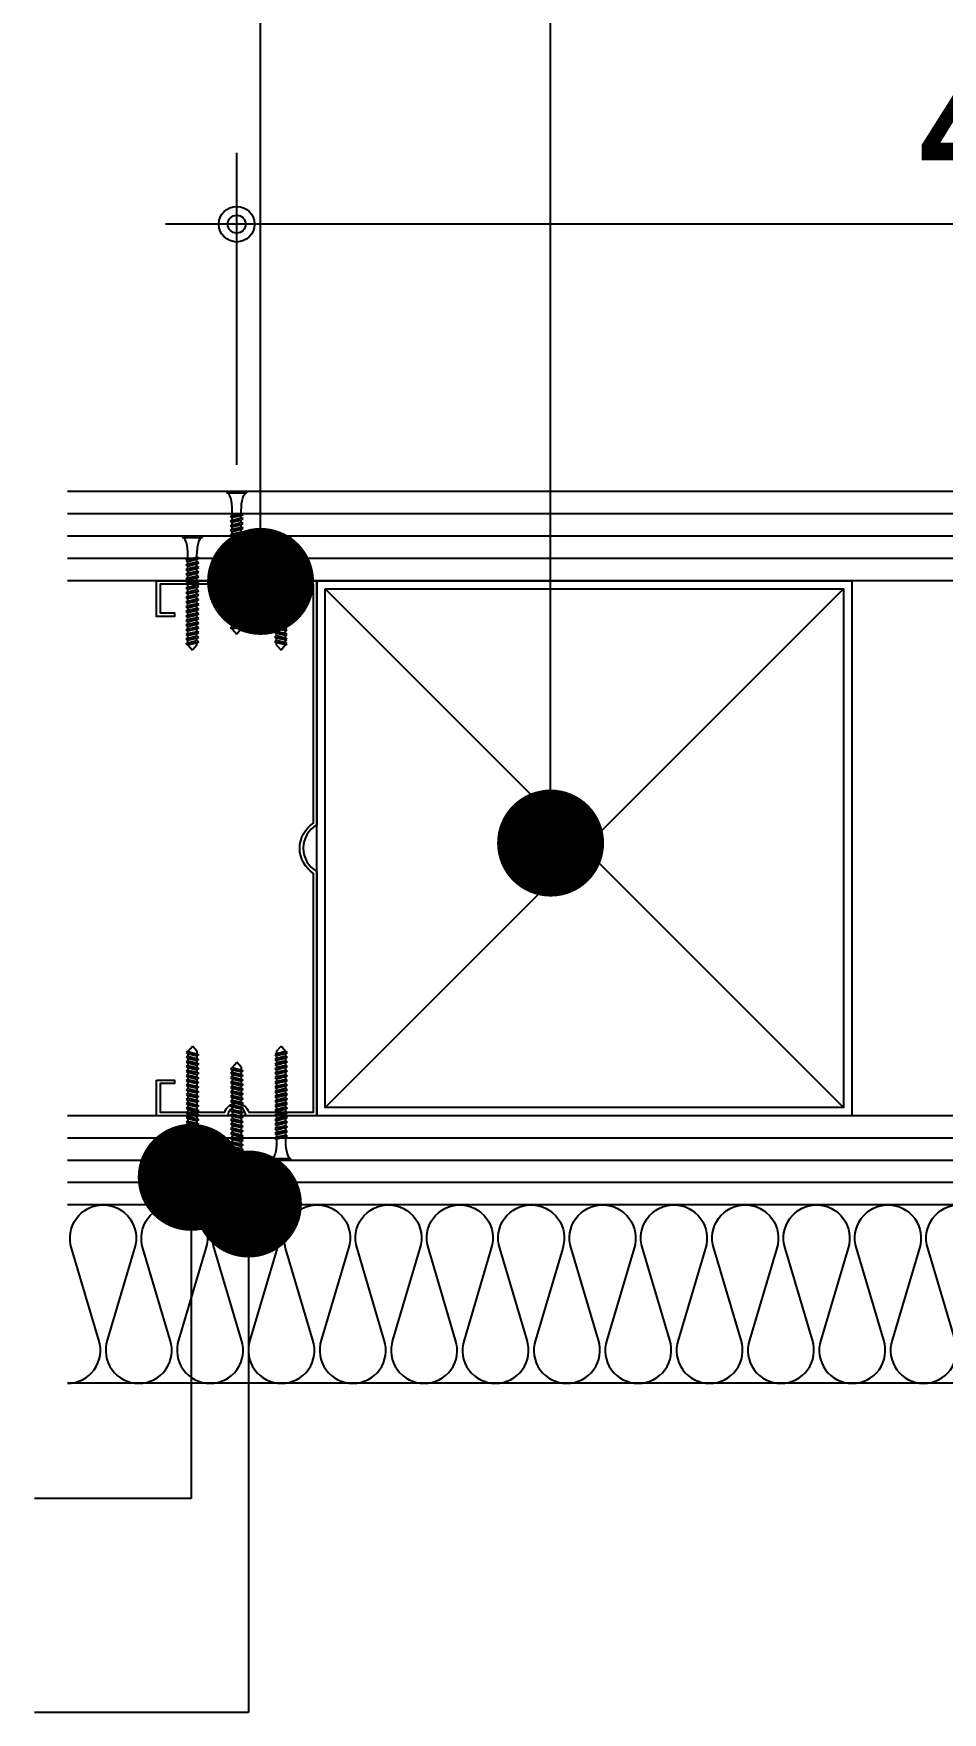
# Model space of a CAD drawing. Extents: x 200 to 24872, y 200 to 5740.
# Drawn here: x 19440.5 to 19695.4, y 1736.4 to 2207 of the extents above; entities that cross this region are included whole.
import ezdxf

# ---------------------------------------------------------------- set-up
doc = ezdxf.new("R2010")
doc.units = 0
doc.header["$LTSCALE"] = 10
doc.header["$MEASUREMENT"] = 0
doc.header["$PDSIZE"] = -2
doc.layers.get('0').update_dxf_attribs({"linetype": 'CONTINUOUS'})
doc.layers.get('Defpoints').update_dxf_attribs({"color": 143, "linetype": 'CONTINUOUS'})
for name, color, linetype in [('A-ANNO-LEAD', 4, 'CONTINUOUS'), ('A-DIM', 7, 'CONTINUOUS'), ('A-ELE9', 9, 'CONTINUOUS'), ('A-insul', 251, 'CONTINUOUS'), ('A-ST-AXIS-DIM', 7, 'CONTINUOUS'), ('A-STEEL', 7, 'CONTINUOUS'), ('A-STUD', 3, 'CONTINUOUS'), ('A-WALL-DRY', 7, 'CONTINUOUS'), ('나사못32', 8, 'CONTINUOUS'), ('나사못40', 8, 'CONTINUOUS')]:
    doc.layers.add(name, color=color, linetype=linetype)
doc.styles.add('2020음성 1차', font='NanumGothicBold.ttf')
doc.dimstyles.new('DLEADER', dxfattribs={"dimscale": 50, "dimtxt": 3, "dimasz": 3, "dimexe": 1, "dimexo": 8, "dimgap": 1, "dimtad": 1, "dimdec": 0, "dimrnd": 0.25, "dimdsep": 32, "dimtxsty": '2020음성 1차', "dimblk": 'DOT', "dimcen": 5, "dimclrd": 4, "dimclre": 4, "dimclrt": 3, "dimadec": 0, "dimazin": 0, "dimtfac": 1, "dimtdec": 0, "dimtix": 1, "dimtmove": 2, "dimatfit": 1, "dimldrblk": 'DOT', "dimfxl": 1, "dimarcsym": 0})
doc.dimstyles.new('RI-DOT-150', dxfattribs={"dimscale": 150, "dimtxt": 3, "dimasz": 1, "dimexe": 2, "dimexo": 2, "dimgap": 1, "dimtad": 1, "dimdec": 0, "dimzin": 9, "dimdsep": 46, "dimtxsty": '2020음성 1차', "dimcen": 0, "dimclrd": 256, "dimclre": 256, "dimclrt": 3, "dimadec": 0, "dimazin": 0, "dimtm": 1e-09, "dimtfac": 1, "dimtdec": 0, "dimtix": 1, "dimtmove": 2, "dimatfit": 3, "dimfxl": 1.25, "dimtolj": 1, "dimtzin": 0, "dimlwd": -1, "dimlwe": -1, "dimarcsym": 0})

# ---------------------------------------------------------------- blocks, each defined once
blk = doc.blocks.new('DIMDOT')
at = {"layer": 'A-DIM', "color": 7, "linetype": 'Continuous'}
blk.add_line((-2, 0), (2, 0), dxfattribs=at)
for radius in [0.5, 0.25]:
    blk.add_circle((0, 0), radius, dxfattribs=at)
blk = doc.blocks.new('*D149')
at = {"layer": 'A-ST-AXIS-DIM'}
for p, q in [((19435.00000028306, 2078.672318675352), (19215.00000029156, 2078.672318675352)), ((19235.00000029156, 2068.672318675352), (19235.00000029156, 1838.6723189427)), ((19435.00000028466, 1828.6723189427), (19215.00000029156, 1828.6723189427))]:
    blk.add_line(p, q, dxfattribs=at)
at = {"layer": 'Defpoints', "color": 0}
for p in [(19450.00000028306, 2078.672318675352), (19235.00000029156, 1828.6723189427), (19450.00000028466, 1828.6723189427)]:
    blk.add_point(p, dxfattribs=at)
at = {"layer": 'A-ST-AXIS-DIM', "linetype": 'ByBlock', "xscale": 10, "yscale": 10, "zscale": 10}
for p, rotation in [((19235.00000029156, 2078.672318675352), 90), ((19235.00000029156, 1828.6723189427), 270)]:
    blk.add_blockref('DIMDOT', p, dxfattribs=dict(at, rotation=rotation))
at = {"layer": 'A-ST-AXIS-DIM', "color": 3, "ltscale": 10, "insert": (19208.46590938247, 1953.672318809025), "char_height": 30, "attachment_point": 5, "rotation": 90, "style": '2020음성 1차'}
blk.add_mtext('\\A1;250', dxfattribs=at)
blk = doc.blocks.new('*D150')
at = {"layer": 'A-ST-AXIS-DIM'}
for p, q in [((19435.00000028693, 2053.672318675366), (19295.00000029156, 2053.672318675366)), ((19315.00000029156, 1913.672318942699), (19315.00000029156, 2043.672318675366)), ((19435.00000028621, 1903.672318942699), (19295.00000029156, 1903.672318942699))]:
    blk.add_line(p, q, dxfattribs=at)
at = {"layer": 'Defpoints', "color": 0}
for p in [(19315.00000029156, 2053.672318675366), (19450.00000028693, 2053.672318675366), (19450.00000028621, 1903.672318942699)]:
    blk.add_point(p, dxfattribs=at)
at = {"layer": 'A-ST-AXIS-DIM', "linetype": 'ByBlock', "xscale": 10, "yscale": 10, "zscale": 10}
for p, rotation in [((19315.00000029156, 2053.672318675366), 90), ((19315.00000029156, 1903.672318942699), 270)]:
    blk.add_blockref('DIMDOT', p, dxfattribs=dict(at, rotation=rotation))
at = {"layer": 'A-ST-AXIS-DIM', "color": 3, "ltscale": 10, "insert": (19288.50852301883, 1978.672318809033), "char_height": 30, "attachment_point": 5, "rotation": 90, "style": '2020음성 1차'}
blk.add_mtext('\\A1;150', dxfattribs=at)
blk = doc.blocks.new('*D151')
at = {"layer": 'A-ST-AXIS-DIM'}
for p, q in [((19315.00000029156, 1913.672318942685), (19315.00000029156, 1923.672318942685)), ((19435.00000028702, 1903.672318942685), (19295.00000029156, 1903.672318942685)), ((19315.00000029156, 1878.672318942699), (19315.00000029156, 1903.672318942685)), ((19435.00000028685, 1878.672318942699), (19295.00000029156, 1878.672318942699)), ((19315.00000029156, 1868.672318942699), (19315.00000029156, 1858.672318942699))]:
    blk.add_line(p, q, dxfattribs=at)
at = {"layer": 'Defpoints', "color": 0}
for p in [(19315.00000029156, 1903.672318942685), (19450.00000028702, 1903.672318942685), (19450.00000028685, 1878.672318942699)]:
    blk.add_point(p, dxfattribs=at)
at = {"layer": 'A-ST-AXIS-DIM', "linetype": 'ByBlock', "xscale": 10, "yscale": 10, "zscale": 10}
for p, rotation in [((19315.00000029156, 1903.672318942685), 270), ((19315.00000029156, 1878.672318942699), 90)]:
    blk.add_blockref('DIMDOT', p, dxfattribs=dict(at, rotation=rotation))
at = {"layer": 'A-ST-AXIS-DIM', "color": 3, "ltscale": 10, "insert": (19348, 1891.172318942695), "char_height": 30, "attachment_point": 5, "rotation": 90, "style": '2020음성 1차'}
blk.add_mtext('\\A1;25', dxfattribs=at)
blk = doc.blocks.new('*D152')
at = {"layer": 'A-ST-AXIS-DIM'}
for p, q in [((19315.00000029156, 2088.672318675352), (19315.00000029156, 2098.672318675352)), ((19435.00000028702, 2078.672318675352), (19295.00000029156, 2078.672318675352)), ((19315.00000029156, 2053.672318675366), (19315.00000029156, 2078.672318675352)), ((19435.00000028685, 2053.672318675366), (19295.00000029156, 2053.672318675366)), ((19315.00000029156, 2043.672318675366), (19315.00000029156, 2033.672318675366))]:
    blk.add_line(p, q, dxfattribs=at)
at = {"layer": 'Defpoints', "color": 0}
for p in [(19315.00000029156, 2078.672318675352), (19450.00000028702, 2078.672318675352), (19450.00000028685, 2053.672318675366)]:
    blk.add_point(p, dxfattribs=at)
at = {"layer": 'A-ST-AXIS-DIM', "linetype": 'ByBlock', "xscale": 10, "yscale": 10, "zscale": 10}
for p, rotation in [((19315.00000029156, 2078.672318675352), 270), ((19315.00000029156, 2053.672318675366), 90)]:
    blk.add_blockref('DIMDOT', p, dxfattribs=dict(at, rotation=rotation))
at = {"layer": 'A-ST-AXIS-DIM', "color": 3, "ltscale": 10, "insert": (19288.46590938247, 2066.172318675359), "char_height": 30, "attachment_point": 5, "rotation": 90, "style": '2020음성 1차'}
blk.add_mtext('\\A1;25', dxfattribs=at)
blk = doc.blocks.new('*D154')
at = {"layer": 'A-ST-AXIS-DIM'}
for p, q in [((19497.48585798964, 2086.111153100814), (19497.48585798964, 2173.61115309353)), ((19947.48585798964, 2086.111153102946), (19947.48585798964, 2173.61115309353)), ((19937.48585798964, 2153.61115309353), (19507.48585798964, 2153.61115309353))]:
    blk.add_line(p, q, dxfattribs=at)
at = {"layer": 'Defpoints', "color": 0}
for p in [(19497.48585798964, 2153.61115309353), (19497.48585798964, 2071.111153100814), (19947.48585798964, 2071.111153102946)]:
    blk.add_point(p, dxfattribs=at)
at = {"layer": 'A-ST-AXIS-DIM', "linetype": 'ByBlock', "xscale": 10, "yscale": 10, "zscale": 10, "rotation": 180}
blk.add_blockref('DIMDOT', (19497.48585798964, 2153.61115309353), dxfattribs=at)
at = {"layer": 'A-ST-AXIS-DIM', "linetype": 'ByBlock', "xscale": 10, "yscale": 10, "zscale": 10}
blk.add_blockref('DIMDOT', (19947.48585798964, 2153.61115309353), dxfattribs=at)
at = {"layer": 'A-ST-AXIS-DIM', "color": 3, "ltscale": 10, "insert": (19722.48585798964, 2180.102630366258), "char_height": 30, "attachment_point": 5, "style": '2020음성 1차'}
blk.add_mtext('\\A1;450', dxfattribs=at)
blk = doc.blocks.new('_Dot')
at = {"color": 0, "lineweight": -2}
blk.add_line((-0.5, 0), (-1, 0), dxfattribs=at)
at = {"color": 0, "const_width": 0.5}
blk.add_lwpolyline([(-0.25, 0, 1), (0.25, 0, 1)], format="xyb", close=True, dxfattribs=at)
blk = doc.blocks.new('kcc나사못40')
at = {"layer": '나사못40'}
for p, q in [((1.500000002384354, 38.49999986732496), (1.000000002384354, 38.19999986732496)), ((1.000000002384354, 38.19999986732496), (1.500000002384354, 37.89999986732496)), ((1.500000002384354, 38.49999986732496), (2.750000002384354, 39.99999986732496)), ((1.500000002384354, 38.49999986732496), (4.000000002384353, 37.89999986732496)), ((1.500000002384354, 37.89999986732496), (4.000000002384353, 37.29999986732497)), ((1.500000002384354, 37.89999986732495), (1.500000002384354, 37.19999986732496)), ((1.500000002384354, 37.89999986732495), (4.000000002384353, 37.89999986732496)), ((4.000000002384353, 38.59999986732497), (2.750000002384354, 39.99999986732496)), ((4.000000002384339, 38.59999986732497), (4.000000002384326, 37.89999986732496)), ((4.000000002384353, 37.89999986732496), (4.500000002384353, 37.59999986732497)), ((1.500000002384354, 37.19999986732496), (1.000000002384354, 36.89999986732496)), ((1.000000002384354, 36.89999986732496), (1.500000002384354, 36.59999986732497)), ((1.500000002384382, 35.89999986732498), (1.000000002384382, 35.59999986732497)), ((1.000000002384382, 35.59999986732497), (1.500000002384382, 35.29999986732498)), ((1.50000000238441, 34.599999867325), (1.00000000238441, 34.299999867325)), ((1.00000000238441, 34.299999867325), (1.50000000238441, 33.999999867325)), ((1.500000002384439, 33.29999986732501), (1.000000002384439, 32.99999986732502)), ((1.000000002384439, 32.99999986732502), (1.500000002384439, 32.69999986732502)), ((1.500000002384354, 37.19999986732496), (4.000000002384353, 36.59999986732497)), ((1.500000002384354, 36.59999986732497), (4.000000002384353, 35.99999986732497)), ((1.500000002384382, 36.59999986732497), (1.500000002384382, 35.89999986732496)), ((1.500000002384382, 36.59999986732497), (4.000000002384311, 36.59999986732497)), ((1.500000002384382, 35.89999986732498), (4.000000002384382, 35.29999986732498)), ((1.500000002384382, 35.29999986732498), (4.000000002384382, 34.69999986732498)), ((1.50000000238441, 35.29999986732498), (1.50000000238441, 34.59999986732498)), ((1.500000002384382, 35.29999986732498), (4.000000002384382, 35.29999986732498)), ((1.50000000238441, 34.599999867325), (4.00000000238441, 33.999999867325)), ((1.500000002384439, 33.999999867325), (1.500000002384439, 33.299999867325)), ((1.50000000238441, 33.999999867325), (4.00000000238441, 33.39999986732501)), ((1.500000002384439, 33.999999867325), (4.000000002384368, 33.999999867325)), ((1.500000002384439, 33.29999986732501), (4.000000002384439, 32.69999986732502)), ((4.500000002384353, 37.59999986732497), (4.000000002384353, 37.29999986732497)), ((4.000000002384326, 37.29999986732496), (4.000000002384311, 36.59999986732497)), ((4.000000002384353, 36.59999986732497), (4.500000002384353, 36.29999986732499)), ((4.500000002384353, 36.29999986732499), (4.000000002384353, 35.99999986732497)), ((4.000000002384353, 35.99999986732497), (4.000000002384339, 35.29999986732498)), ((4.000000002384382, 35.29999986732498), (4.500000002384382, 34.999999867325)), ((4.500000002384382, 34.999999867325), (4.000000002384382, 34.69999986732498)), ((4.000000002384382, 34.69999986732498), (4.000000002384368, 33.999999867325)), ((4.00000000238441, 33.999999867325), (4.50000000238441, 33.69999986732502)), ((4.50000000238441, 33.69999986732502), (4.00000000238441, 33.39999986732501)), ((4.00000000238441, 33.39999986732501), (4.000000002384396, 32.69999986732502)), ((1.500000002384467, 31.99999986732503), (1.000000002384467, 31.69999986732503)), ((1.000000002384467, 31.69999986732503), (1.500000002384467, 31.39999986732504)), ((1.500000002384496, 30.69999986732505), (1.000000002384496, 30.39999986732505)), ((1.000000002384496, 30.39999986732505), (1.500000002384496, 30.09999986732506)), ((1.500000002384524, 29.39999986732507), (1.000000002384524, 29.09999986732507)), ((1.000000002384524, 29.09999986732507), (1.500000002384524, 28.79999986732507)), ((1.500000002384439, 32.69999986732502), (4.000000002384439, 32.09999986732503)), ((1.500000002384467, 32.69999986732502), (1.500000002384467, 31.99999986732502)), ((1.500000002384467, 32.69999986732502), (4.000000002384439, 32.69999986732502)), ((1.500000002384467, 31.99999986732503), (4.000000002384467, 31.39999986732504)), ((1.500000002384496, 31.39999986732504), (1.500000002384496, 30.69999986732503)), ((1.500000002384467, 31.39999986732504), (4.000000002384467, 30.79999986732504)), ((1.500000002384496, 31.39999986732504), (4.000000002384425, 31.39999986732504)), ((1.500000002384496, 30.69999986732505), (4.000000002384496, 30.09999986732506)), ((1.500000002384496, 30.09999986732506), (4.000000002384496, 29.49999986732506)), ((1.500000002384524, 30.09999986732506), (1.500000002384524, 29.39999986732505)), ((1.500000002384524, 30.09999986732506), (4.000000002384454, 30.09999986732506)), ((1.500000002384524, 29.39999986732507), (4.000000002384524, 28.79999986732507)), ((1.500000002384552, 28.79999986732507), (1.500000002384552, 28.09999986732507)), ((1.500000002384524, 28.79999986732507), (4.000000002384524, 28.19999986732508)), ((1.500000002384552, 28.79999986732507), (4.000000002384481, 28.79999986732507)), ((4.000000002384439, 32.69999986732502), (4.500000002384438, 32.39999986732504)), ((4.500000002384438, 32.39999986732504), (4.000000002384439, 32.09999986732503)), ((4.000000002384439, 32.09999986732503), (4.000000002384425, 31.39999986732504)), ((4.000000002384467, 31.39999986732504), (4.500000002384467, 31.09999986732506)), ((4.500000002384467, 31.09999986732506), (4.000000002384467, 30.79999986732504)), ((4.000000002384467, 30.79999986732504), (4.000000002384454, 30.09999986732506)), ((4.000000002384496, 30.09999986732506), (4.500000002384496, 29.79999986732507)), ((4.500000002384496, 29.79999986732507), (4.000000002384496, 29.49999986732506)), ((4.000000002384496, 29.49999986732506), (4.000000002384481, 28.79999986732507)), ((4.000000002384524, 28.79999986732507), (4.500000002384523, 28.49999986732509)), ((4.500000002384523, 28.49999986732509), (4.000000002384524, 28.19999986732508)), ((1.500000002384552, 28.09999986732508), (1.000000002384552, 27.79999986732509)), ((1.000000002384552, 27.79999986732509), (1.500000002384552, 27.49999986732509)), ((1.500000002384581, 26.7999998673251), (1.000000002384581, 26.4999998673251)), ((1.000000002384581, 26.4999998673251), (1.500000002384581, 26.19999986732511)), ((1.500000002384609, 25.49999986732512), (1.000000002384609, 25.19999986732512)), ((1.000000002384609, 25.19999986732512), (1.500000002384609, 24.89999986732512)), ((1.500000002384638, 24.19999986732513), (1.000000002384638, 23.89999986732513)), ((1.000000002384638, 23.89999986732513), (1.500000002384638, 23.59999986732514)), ((1.500000002384552, 28.09999986732508), (4.000000002384552, 27.49999986732509)), ((1.500000002384552, 27.49999986732509), (4.000000002384552, 26.89999986732509)), ((1.500000002384581, 27.49999986732509), (1.500000002384581, 26.79999986732509)), ((1.500000002384581, 27.49999986732509), (4.00000000238451, 27.49999986732509)), ((1.500000002384581, 26.7999998673251), (4.000000002384581, 26.19999986732511)), ((1.500000002384609, 26.19999986732511), (1.500000002384609, 25.4999998673251)), ((1.500000002384581, 26.19999986732511), (4.000000002384581, 25.59999986732511)), ((1.500000002384609, 26.19999986732511), (4.000000002384538, 26.19999986732511)), ((1.500000002384609, 25.49999986732512), (4.000000002384609, 24.89999986732512)), ((1.500000002384609, 24.89999986732512), (4.000000002384609, 24.29999986732513)), ((1.500000002384638, 24.89999986732512), (1.500000002384638, 24.19999986732512)), ((1.500000002384638, 24.89999986732512), (4.000000002384566, 24.89999986732512)), ((1.500000002384638, 24.19999986732513), (4.000000002384638, 23.59999986732514)), ((1.500000002384666, 23.59999986732514), (1.500000002384666, 22.89999986732514)), ((1.500000002384638, 23.59999986732514), (4.000000002384638, 22.99999986732514)), ((1.500000002384666, 23.59999986732514), (4.000000002384596, 23.59999986732514)), ((4.000000002384524, 28.19999986732508), (4.00000000238451, 27.49999986732509)), ((4.000000002384552, 27.49999986732509), (4.500000002384552, 27.1999998673251)), ((4.500000002384552, 27.1999998673251), (4.000000002384552, 26.89999986732509)), ((4.000000002384552, 26.89999986732509), (4.000000002384538, 26.19999986732511)), ((4.000000002384581, 26.19999986732511), (4.500000002384581, 25.89999986732512)), ((4.500000002384581, 25.89999986732512), (4.000000002384581, 25.59999986732511)), ((4.000000002384581, 25.59999986732511), (4.000000002384566, 24.89999986732512)), ((4.000000002384609, 24.89999986732512), (4.500000002384608, 24.59999986732514)), ((4.500000002384608, 24.59999986732514), (4.000000002384609, 24.29999986732513)), ((4.000000002384609, 24.29999986732513), (4.000000002384596, 23.59999986732514)), ((4.000000002384638, 23.59999986732514), (4.500000002384637, 23.29999986732516)), ((1.500000002384666, 22.89999986732515), (1.000000002384666, 22.59999986732515)), ((1.000000002384666, 22.59999986732515), (1.500000002384666, 22.29999986732515)), ((1.500000002384695, 21.59999986732517), (1.000000002384695, 21.29999986732517)), ((1.000000002384695, 21.29999986732517), (1.500000002384695, 20.99999986732517)), ((1.500000002384723, 20.29999986732518), (1.000000002384723, 19.99999986732518)), ((1.000000002384723, 19.99999986732518), (1.500000002384723, 19.69999986732519)), ((1.500000002384751, 18.9999998673252), (1.000000002384751, 18.6999998673252)), ((1.500000002384666, 22.89999986732515), (4.000000002384666, 22.29999986732515)), ((1.500000002384666, 22.29999986732515), (4.000000002384666, 21.69999986732516)), ((1.500000002384695, 22.29999986732515), (1.500000002384695, 21.59999986732515)), ((1.500000002384666, 22.29999986732515), (4.000000002384623, 22.29999986732515)), ((1.500000002384695, 21.59999986732517), (4.000000002384695, 20.99999986732517)), ((1.500000002384723, 20.99999986732517), (1.500000002384723, 20.29999986732517)), ((1.500000002384695, 20.99999986732517), (4.000000002384695, 20.39999986732518)), ((1.500000002384695, 20.99999986732517), (4.000000002384695, 20.99999986732517)), ((1.500000002384723, 20.29999986732518), (4.000000002384724, 19.69999986732519)), ((1.500000002384723, 19.69999986732519), (4.000000002384724, 19.09999986732519)), ((1.500000002384751, 19.69999986732519), (1.500000002384751, 18.99999986732519)), ((1.500000002384751, 19.69999986732519), (4.000000002384724, 19.69999986732519)), ((1.500000002384751, 18.9999998673252), (4.000000002384751, 18.39999986732521)), ((4.500000002384637, 23.29999986732516), (4.000000002384638, 22.99999986732514)), ((4.000000002384638, 22.99999986732514), (4.000000002384623, 22.29999986732515)), ((4.000000002384666, 22.29999986732515), (4.500000002384666, 21.99999986732517)), ((4.500000002384666, 21.99999986732517), (4.000000002384666, 21.69999986732516)), ((4.000000002384666, 21.69999986732516), (4.000000002384652, 20.99999986732517)), ((4.000000002384695, 20.99999986732517), (4.500000002384695, 20.69999986732519)), ((4.500000002384695, 20.69999986732519), (4.000000002384695, 20.39999986732518)), ((4.000000002384695, 20.39999986732518), (4.00000000238468, 19.69999986732519)), ((4.000000002384724, 19.69999986732519), (4.500000002384723, 19.39999986732521)), ((4.500000002384723, 19.39999986732521), (4.000000002384724, 19.09999986732519)), ((4.000000002384724, 19.09999986732519), (4.000000002384709, 18.39999986732521)), ((1.000000002384751, 18.6999998673252), (1.500000002384751, 18.39999986732521)), ((1.50000000238478, 17.69999986732521), (1.00000000238478, 17.39999986732522)), ((1.00000000238478, 17.39999986732522), (1.50000000238478, 17.09999986732522)), ((1.500000002384808, 16.39999986732523), (1.000000002384808, 16.09999986732524)), ((1.000000002384808, 16.09999986732524), (1.500000002384808, 15.79999986732524)), ((1.500000002384837, 15.09999986732525), (1.000000002384837, 14.79999986732525)), ((1.000000002384837, 14.79999986732525), (1.500000002384837, 14.49999986732526)), ((1.50000000238478, 18.39999986732521), (1.50000000238478, 17.6999998673252)), ((1.500000002384751, 18.39999986732521), (4.000000002384751, 17.79999986732521)), ((1.50000000238478, 18.39999986732521), (4.000000002384709, 18.39999986732521)), ((1.50000000238478, 17.69999986732521), (4.00000000238478, 17.09999986732522)), ((1.50000000238478, 17.09999986732522), (4.00000000238478, 16.49999986732523)), ((1.500000002384808, 17.09999986732522), (1.500000002384808, 16.39999986732522)), ((1.50000000238478, 17.09999986732522), (4.000000002384737, 17.09999986732522)), ((1.500000002384808, 16.39999986732523), (4.000000002384808, 15.79999986732524)), ((1.500000002384837, 15.79999986732524), (1.500000002384837, 15.09999986732523)), ((1.500000002384808, 15.79999986732524), (4.000000002384808, 15.19999986732524)), ((1.500000002384837, 15.79999986732524), (4.000000002384766, 15.79999986732524)), ((1.500000002384837, 15.09999986732525), (4.000000002384836, 14.49999986732526)), ((1.500000002384837, 14.49999986732526), (4.000000002384836, 13.89999986732526)), ((1.500000002384865, 14.49999986732526), (1.500000002384865, 13.79999986732525)), ((1.500000002384865, 14.49999986732526), (4.000000002384794, 14.49999986732526)), ((4.000000002384751, 18.39999986732521), (4.500000002384751, 18.09999986732522)), ((4.500000002384751, 18.09999986732522), (4.000000002384751, 17.79999986732521)), ((4.000000002384751, 17.79999986732521), (4.000000002384737, 17.09999986732522)), ((4.00000000238478, 17.09999986732522), (4.50000000238478, 16.79999986732524)), ((4.50000000238478, 16.79999986732524), (4.00000000238478, 16.49999986732523)), ((4.00000000238478, 16.49999986732523), (4.000000002384766, 15.79999986732524)), ((4.000000002384808, 15.79999986732524), (4.500000002384809, 15.49999986732526)), ((4.500000002384809, 15.49999986732526), (4.000000002384808, 15.19999986732524)), ((4.000000002384808, 15.19999986732524), (4.000000002384794, 14.49999986732526)), ((4.000000002384836, 14.49999986732526), (4.500000002384836, 14.19999986732527)), ((4.500000002384836, 14.19999986732527), (4.000000002384836, 13.89999986732526)), ((1.500000002384865, 13.79999986732527), (1.000000002384865, 13.49999986732527)), ((1.000000002384865, 13.49999986732527), (1.500000002384865, 13.19999986732527)), ((1.500000002384894, 12.49999986732528), (1.000000002384894, 12.19999986732529)), ((1.000000002384894, 12.19999986732529), (1.500000002384894, 11.89999986732529)), ((1.500000002384922, 11.1999998673253), (1.000000002384922, 10.8999998673253)), ((1.000000002384922, 10.8999998673253), (1.500000002384922, 10.59999986732531)), ((1.50000000238495, 9.89999986732532), (1.00000000238495, 9.599999867325323)), ((1.00000000238495, 9.599999867325323), (1.50000000238495, 9.299999867325324)), ((1.500000002384865, 13.79999986732527), (4.000000002384866, 13.19999986732527)), ((1.500000002384894, 13.19999986732527), (1.500000002384894, 12.49999986732527)), ((1.500000002384865, 13.19999986732527), (4.000000002384866, 12.59999986732528)), ((1.500000002384894, 13.19999986732527), (4.000000002384823, 13.19999986732527)), ((1.500000002384894, 12.49999986732528), (4.000000002384893, 11.89999986732529)), ((1.500000002384894, 11.89999986732529), (4.000000002384893, 11.2999998673253)), ((1.500000002384922, 11.89999986732529), (1.500000002384922, 11.19999986732529)), ((1.500000002384922, 11.89999986732529), (4.000000002384851, 11.89999986732529)), ((1.500000002384922, 11.1999998673253), (4.000000002384922, 10.59999986732531)), ((1.50000000238495, 10.59999986732531), (1.50000000238495, 9.899999867325308)), ((1.500000002384922, 10.59999986732531), (4.000000002384922, 9.999999867325315)), ((1.50000000238495, 10.59999986732531), (4.000000002384879, 10.59999986732531)), ((1.50000000238495, 9.89999986732532), (4.00000000238495, 9.299999867325324)), ((4.000000002384836, 13.89999986732526), (4.000000002384823, 13.19999986732527)), ((4.000000002384866, 13.19999986732527), (4.500000002384866, 12.89999986732529)), ((4.500000002384866, 12.89999986732529), (4.000000002384866, 12.59999986732528)), ((4.000000002384866, 12.59999986732528), (4.000000002384851, 11.89999986732529)), ((4.000000002384893, 11.89999986732529), (4.500000002384893, 11.59999986732531)), ((4.500000002384893, 11.59999986732531), (4.000000002384893, 11.2999998673253)), ((4.000000002384893, 11.2999998673253), (4.000000002384879, 10.59999986732531)), ((4.000000002384922, 10.59999986732531), (4.500000002384922, 10.29999986732532)), ((4.500000002384922, 10.29999986732532), (4.000000002384922, 9.999999867325315)), ((4.000000002384922, 9.999999867325315), (4.000000002384908, 9.299999867325324)), ((1.500000002384979, 8.599999867325337), (1.000000002384979, 8.29999986732534)), ((1.000000002384979, 8.29999986732534), (1.500000002384979, 7.999999867325343)), ((1.500000002385007, 7.299999867325353), (1.000000002385007, 6.999999867325357)), ((1.000000002385007, 6.999999867325357), (1.500000002385007, 6.699999867325361)), ((1.50000000238495, 9.299999867325324), (4.00000000238495, 8.699999867325332)), ((1.500000002384979, 9.299999867325324), (1.500000002384979, 8.599999867325323)), ((1.500000002384979, 9.299999867325324), (4.000000002384908, 9.299999867325324)), ((1.500000002384979, 8.599999867325337), (4.000000002384978, 7.999999867325343)), ((1.500000002385007, 7.999999867325343), (1.500000002385007, 7.299999867325339)), ((1.500000002384979, 7.999999867325343), (4.000000002384978, 7.399999867325348)), ((1.500000002384979, 7.999999867325343), (4.000000002384978, 7.999999867325343)), ((1.500000002385007, 7.299999867325353), (4.000000002385007, 6.699999867325361)), ((1.500000002385007, 6.699999867325361), (4.000000002385007, 6.099999867325366)), ((1.500000002385007, 6.699999867325361), (4.000000002384965, 6.699999867325361)), ((1.500000002385007, 6.699999867325361), (1.500000002385021, 5.399999867325383)), ((4.00000000238495, 9.299999867325324), (4.50000000238495, 8.999999867325341)), ((4.50000000238495, 8.999999867325341), (4.00000000238495, 8.699999867325332)), ((4.00000000238495, 8.699999867325332), (4.000000002384936, 7.999999867325343)), ((4.000000002384978, 7.999999867325343), (4.500000002384978, 7.699999867325361)), ((4.500000002384978, 7.699999867325361), (4.000000002384978, 7.399999867325348)), ((4.000000002384978, 7.399999867325348), (4.000000002384965, 6.699999867325361)), ((4.000000002385007, 6.699999867325361), (4.500000002385007, 6.399999867325377)), ((4.500000002385007, 6.399999867325377), (4.000000002385007, 6.099999867325366)), ((4.000000002385007, 6.099999867325366), (4.000000002384994, 5.399999867325377)), ((2.384354e-09, 0.3999998673249578), (5.500000002384354, 0.3999998673249578)), ((2.384354e-09, -1.326750407e-07), (2.384354e-09, 0.3999998673249578)), ((5.500000002384354, -1.326750407e-07), (5.500000002384354, 0.3999998673249578)), ((2.384354e-09, -1.326750407e-07), (5.500000002384354, -1.326750407e-07))]:
    blk.add_line(p, q, dxfattribs=at)
at = {"layer": '나사못40', "extrusion": (0, 0, -1)}
blk.add_ellipse((2.384354e-09, 5.399999867325377), major_axis=(0, -5.000000000000417), ratio=0.299999999999847, start_param=4.712388980384689, end_param=6.283185307179585, dxfattribs=at)
at = {"layer": '나사못40'}
blk.add_ellipse((5.500000002384354, 5.399999867325377), major_axis=(0, -5.000000000000417), ratio=0.299999999999847, start_param=4.712388980384689, end_param=6.283185307179585, dxfattribs=at)
blk = doc.blocks.new('kcc나사못32')
at = {"layer": '나사못32'}
for p, q in [((1.500005058944225, 29.89999868441373), (1.000005058944225, 29.59999868436717)), ((1.000005058944225, 29.59999868436717), (1.500005058944225, 29.2999986843206)), ((1.500005058944225, 28.59999868436716), (1.000005058944225, 28.2999986843206)), ((1.000005058944225, 28.2999986843206), (1.500005058944225, 27.99999868427403)), ((1.500005058944225, 30.59999868436717), (2.750005058944225, 31.99999868427403)), ((1.500005058944225, 30.59999868436717), (1.500005058944225, 29.89999868441373)), ((4.000005058944225, 30.49999868427403), (1.500005058944225, 29.89999868441373)), ((4.000005058944225, 29.89999868441373), (1.500005058944225, 29.89999868441373)), ((4.000005058944225, 29.89999868441373), (1.500005058944225, 29.2999986843206)), ((1.500005058944225, 29.2999986843206), (1.500005058944225, 28.59999868436716)), ((4.000005058944225, 29.19999868422747), (1.500005058944225, 28.59999868436716)), ((4.000005058944225, 28.59999868436716), (1.500005058944225, 28.59999868436716)), ((4.000005058944225, 28.59999868436716), (1.500005058944225, 27.99999868427403)), ((4.000005058944225, 30.49999868427403), (2.750005058944225, 31.99999868427403)), ((4.000005058944225, 30.49999868427403), (4.500005058944224, 30.19999868422747)), ((4.500005058944224, 30.19999868422747), (4.000005058944225, 29.89999868441373)), ((4.000005058944225, 29.89999868441373), (4.000005058944225, 29.19999868422747)), ((4.000005058944225, 29.19999868422747), (4.500005058944224, 28.89999868441373)), ((4.500005058944224, 28.89999868441373), (4.000005058944225, 28.59999868436716)), ((4.000005058944225, 28.59999868436716), (4.000005058944225, 27.89999868441373)), ((1.500005058944225, 27.2999986843206), (1.000005058944225, 26.99999868427403)), ((1.000005058944225, 26.99999868427403), (1.500005058944225, 26.69999868422747)), ((1.500005058944225, 25.99999868427403), (1.000005058944225, 25.69999868422747)), ((1.000005058944225, 25.69999868422747), (1.500005058944225, 25.39999868441373)), ((1.500005058944225, 24.69999868422747), (1.000005058944225, 24.39999868441373)), ((1.000005058944225, 24.39999868441373), (1.500005058944225, 24.09999868436717)), ((1.500005058944225, 27.99999868427403), (1.500005058944225, 27.2999986843206)), ((4.000005058944225, 27.89999868441373), (1.500005058944225, 27.2999986843206)), ((4.000005058944225, 27.2999986843206), (1.500005058944225, 27.2999986843206)), ((4.000005058944225, 27.2999986843206), (1.500005058944225, 26.69999868422747)), ((1.500005058944225, 26.69999868422747), (1.500005058944225, 25.99999868427403)), ((4.000005058944225, 26.59999868436717), (1.500005058944225, 25.99999868427403)), ((4.000005058944225, 25.99999868427403), (1.500005058944225, 25.99999868427403)), ((4.000005058944225, 25.99999868427403), (1.500005058944225, 25.39999868441373)), ((1.500005058944225, 25.39999868441373), (1.500005058944225, 24.69999868422747)), ((4.000005058944225, 25.2999986843206), (1.500005058944225, 24.69999868422747)), ((4.000005058944225, 24.69999868422747), (1.500005058944225, 24.69999868422747)), ((4.000005058944225, 24.69999868422747), (1.500005058944225, 24.09999868436717)), ((1.500005058944225, 24.09999868436717), (1.500005058944225, 23.39999868441373)), ((4.000005058944225, 23.99999868427403), (1.500005058944225, 23.39999868441373)), ((4.000005058944225, 27.89999868441373), (4.500005058944224, 27.59999868436717)), ((4.500005058944224, 27.59999868436717), (4.000005058944225, 27.2999986843206)), ((4.000005058944225, 27.2999986843206), (4.000005058944225, 26.59999868436717)), ((4.000005058944225, 26.59999868436717), (4.500005058944224, 26.2999986843206)), ((4.500005058944224, 26.2999986843206), (4.000005058944225, 25.99999868427403)), ((4.000005058944225, 25.99999868427403), (4.000005058944225, 25.2999986843206)), ((4.000005058944225, 25.2999986843206), (4.500005058944224, 24.99999868427404)), ((4.500005058944224, 24.99999868427404), (4.000005058944225, 24.69999868422747)), ((4.000005058944225, 24.69999868422747), (4.000005058944225, 23.99999868427403)), ((4.000005058944225, 23.99999868427403), (4.500005058944224, 23.69999868422747)), ((4.500005058944224, 23.69999868422747), (4.000005058944225, 23.39999868441373)), ((1.500005058944225, 23.39999868441373), (1.000005058944225, 23.09999868436717)), ((1.000005058944225, 23.09999868436717), (1.500005058944225, 22.7999986843206)), ((1.500005058944225, 22.09999868436717), (1.000005058944225, 21.7999986843206)), ((1.000005058944225, 21.7999986843206), (1.500005058944225, 21.49999868427403)), ((1.500005058944225, 20.7999986843206), (1.000005058944225, 20.49999868427403)), ((1.000005058944225, 20.49999868427403), (1.500005058944225, 20.19999868422747)), ((1.500005058944225, 19.49999868427403), (1.000005058944225, 19.19999868422747)), ((1.000005058944225, 19.19999868422747), (1.500005058944225, 18.89999868441373)), ((4.000005058944225, 23.39999868441373), (1.500005058944225, 23.39999868441373)), ((4.000005058944225, 23.39999868441373), (1.500005058944225, 22.7999986843206)), ((1.500005058944225, 22.7999986843206), (1.500005058944225, 22.09999868436717)), ((4.000005058944225, 22.69999868422747), (1.500005058944225, 22.09999868436717)), ((4.000005058944225, 22.09999868436717), (1.500005058944225, 22.09999868436717)), ((4.000005058944225, 22.09999868436717), (1.500005058944225, 21.49999868427403)), ((1.500005058944225, 21.49999868427403), (1.500005058944225, 20.7999986843206)), ((4.000005058944225, 21.39999868441373), (1.500005058944225, 20.7999986843206)), ((4.000005058944225, 20.7999986843206), (1.500005058944225, 20.7999986843206)), ((4.000005058944225, 20.7999986843206), (1.500005058944225, 20.19999868422747)), ((1.500005058944225, 20.19999868422747), (1.500005058944225, 19.49999868427403)), ((4.000005058944225, 20.09999868436716), (1.500005058944225, 19.49999868427403)), ((4.000005058944225, 19.49999868427403), (1.500005058944225, 19.49999868427403)), ((4.000005058944225, 19.49999868427403), (1.500005058944225, 18.89999868441373)), ((1.500005058944225, 18.89999868441373), (1.500005058944225, 18.19999868422747)), ((4.000005058944225, 23.39999868441373), (4.000005058944225, 22.69999868422747)), ((4.000005058944225, 22.69999868422747), (4.500005058944224, 22.39999868441373)), ((4.500005058944224, 22.39999868441373), (4.000005058944225, 22.09999868436717)), ((4.000005058944225, 22.09999868436717), (4.000005058944225, 21.39999868441373)), ((4.000005058944225, 21.39999868441373), (4.500005058944224, 21.09999868436716)), ((4.500005058944224, 21.09999868436716), (4.000005058944225, 20.7999986843206)), ((4.000005058944225, 20.7999986843206), (4.000005058944225, 20.09999868436716)), ((4.000005058944225, 20.09999868436716), (4.500005058944224, 19.7999986843206)), ((4.500005058944224, 19.7999986843206), (4.000005058944225, 19.49999868427403)), ((4.000005058944225, 19.49999868427403), (4.000005058944225, 18.7999986843206)), ((1.500005058944225, 18.19999868422747), (1.000005058944225, 17.89999868441373)), ((1.000005058944225, 17.89999868441373), (1.500005058944225, 17.59999868436716)), ((1.500005058944225, 16.89999868441373), (1.000005058944225, 16.59999868436716)), ((1.000005058944225, 16.59999868436716), (1.500005058944225, 16.2999986843206)), ((1.500005058944225, 15.59999868436716), (1.000005058944225, 15.2999986843206)), ((1.000005058944225, 15.2999986843206), (1.500005058944225, 14.99999868427403)), ((1.500005058944225, 14.2999986843206), (1.000005058944225, 13.99999868427403)), ((4.000005058944225, 18.7999986843206), (1.500005058944225, 18.19999868422747)), ((4.000005058944225, 18.19999868422747), (1.500005058944225, 18.19999868422747)), ((4.000005058944225, 18.19999868422747), (1.500005058944225, 17.59999868436716)), ((1.500005058944225, 17.59999868436716), (1.500005058944225, 16.89999868441373)), ((4.000005058944225, 17.49999868427403), (1.500005058944225, 16.89999868441373)), ((4.000005058944225, 16.89999868441373), (1.500005058944225, 16.89999868441373)), ((4.000005058944225, 16.89999868441373), (1.500005058944225, 16.2999986843206)), ((1.500005058944225, 16.2999986843206), (1.500005058944225, 15.59999868436716)), ((4.000005058944225, 16.19999868422747), (1.500005058944225, 15.59999868436716)), ((4.000005058944225, 15.59999868436716), (1.500005058944225, 15.59999868436716)), ((4.000005058944225, 15.59999868436716), (1.500005058944225, 14.99999868427403)), ((1.500005058944225, 14.99999868427403), (1.500005058944225, 14.2999986843206)), ((4.000005058944225, 14.89999868441373), (1.500005058944225, 14.2999986843206)), ((4.000005058944225, 14.2999986843206), (1.500005058944225, 14.2999986843206)), ((4.000005058944225, 14.2999986843206), (1.500005058944225, 13.69999868422747)), ((4.000005058944225, 18.7999986843206), (4.500005058944224, 18.49999868427403)), ((4.500005058944224, 18.49999868427403), (4.000005058944225, 18.19999868422747)), ((4.000005058944225, 18.19999868422747), (4.000005058944225, 17.49999868427403)), ((4.000005058944225, 17.49999868427403), (4.500005058944224, 17.19999868422746)), ((4.500005058944224, 17.19999868422746), (4.000005058944225, 16.89999868441373)), ((4.000005058944225, 16.89999868441373), (4.000005058944225, 16.19999868422747)), ((4.000005058944225, 16.19999868422747), (4.500005058944224, 15.89999868441373)), ((4.500005058944224, 15.89999868441373), (4.000005058944225, 15.59999868436716)), ((4.000005058944225, 15.59999868436716), (4.000005058944225, 14.89999868441373)), ((4.000005058944225, 14.89999868441373), (4.500005058944224, 14.59999868436716)), ((4.500005058944224, 14.59999868436716), (4.000005058944225, 14.2999986843206)), ((4.000005058944225, 14.2999986843206), (4.000005058944225, 13.59999868436716)), ((1.000005058944225, 13.99999868427403), (1.500005058944225, 13.69999868422747)), ((1.500005058944225, 12.99999868427403), (1.000005058944225, 12.69999868422746)), ((1.000005058944225, 12.69999868422746), (1.500005058944225, 12.39999868441373)), ((1.500005058944225, 11.69999868422746), (1.000005058944225, 11.39999868441373)), ((1.000005058944225, 11.39999868441373), (1.500005058944225, 11.09999868436716)), ((1.500005058944225, 10.39999868441373), (1.000005058944225, 10.09999868436716)), ((1.000005058944225, 10.09999868436716), (1.500005058944225, 9.799998684320597)), ((1.500005058944225, 13.69999868422747), (1.500005058944225, 12.99999868427403)), ((4.000005058944225, 13.59999868436716), (1.500005058944225, 12.99999868427403)), ((4.000005058944225, 12.99999868427403), (1.500005058944225, 12.99999868427403)), ((4.000005058944225, 12.99999868427403), (1.500005058944225, 12.39999868441373)), ((1.500005058944225, 12.39999868441373), (1.500005058944225, 11.69999868422746)), ((4.000005058944225, 12.2999986843206), (1.500005058944225, 11.69999868422746)), ((4.000005058944225, 11.69999868422746), (1.500005058944225, 11.69999868422746)), ((4.000005058944225, 11.69999868422746), (1.500005058944225, 11.09999868436716)), ((1.500005058944225, 11.09999868436716), (1.500005058944225, 10.39999868441373)), ((4.000005058944225, 10.99999868427403), (1.500005058944225, 10.39999868441373)), ((4.000005058944225, 10.39999868441373), (1.500005058944225, 10.39999868441373)), ((4.000005058944225, 10.39999868441373), (1.500005058944225, 9.799998684320597)), ((1.500005058944225, 9.799998684320597), (1.500005058944225, 9.099998684367165)), ((4.000005058944225, 9.699998684227467), (1.500005058944225, 9.099998684367165)), ((4.000005058944225, 13.59999868436716), (4.500005058944224, 13.2999986843206)), ((4.500005058944224, 13.2999986843206), (4.000005058944225, 12.99999868427403)), ((4.000005058944225, 12.99999868427403), (4.000005058944225, 12.2999986843206)), ((4.000005058944225, 12.2999986843206), (4.500005058944224, 11.99999868427403)), ((4.500005058944224, 11.99999868427403), (4.000005058944225, 11.69999868422746)), ((4.000005058944225, 11.69999868422746), (4.000005058944225, 10.99999868427403)), ((4.000005058944225, 10.99999868427403), (4.500005058944224, 10.69999868422746)), ((4.500005058944224, 10.69999868422746), (4.000005058944225, 10.39999868441373)), ((4.000005058944225, 10.39999868441373), (4.000005058944225, 9.699998684227467)), ((4.000005058944225, 9.699998684227467), (4.500005058944224, 9.399998684413733)), ((1.500005058944225, 9.099998684367165), (1.000005058944225, 8.799998684320597)), ((1.000005058944225, 8.799998684320597), (1.500005058944225, 8.499998684274033)), ((1.500005058944225, 7.799998684320598), (1.000005058944225, 7.499998684274032)), ((1.000005058944225, 7.499998684274032), (1.500005058944225, 7.199998684227466)), ((1.500005058944225, 6.499998684274032), (1.000005058944225, 6.199998684227466)), ((1.000005058944225, 6.199998684227466), (1.500005058944225, 5.899998684413731)), ((4.000005058944225, 9.099998684367165), (1.500005058944225, 9.099998684367165)), ((4.000005058944225, 9.099998684367165), (1.500005058944225, 8.499998684274033)), ((1.500005058944225, 8.499998684274033), (1.500005058944225, 7.799998684320598)), ((4.000005058944225, 8.399998684413731), (1.500005058944225, 7.799998684320598)), ((4.000005058944225, 7.799998684320598), (1.500005058944225, 7.799998684320598)), ((4.000005058944225, 7.799998684320598), (1.500005058944225, 7.199998684227466)), ((1.500005058944225, 7.199998684227466), (1.500005058944225, 6.499998684274032)), ((4.000005058944225, 7.099998684367164), (1.500005058944225, 6.499998684274032)), ((4.000005058944225, 6.499998684274032), (1.500005058944225, 6.499998684274032)), ((4.000005058944225, 6.499998684274032), (1.500005058944225, 5.899998684413731)), ((1.500005058944225, 5.899998684413731), (1.500005058944225, 5.399998684413731)), ((4.500005058944224, 9.399998684413733), (4.000005058944225, 9.099998684367165)), ((4.000005058944225, 9.099998684367165), (4.000005058944225, 8.399998684413731)), ((4.000005058944225, 8.399998684413731), (4.500005058944224, 8.099998684367165)), ((4.500005058944224, 8.099998684367165), (4.000005058944225, 7.799998684320598)), ((4.000005058944225, 7.799998684320598), (4.000005058944225, 7.099998684367164)), ((4.000005058944225, 7.099998684367164), (4.500005058944224, 6.799998684320598)), ((4.500005058944224, 6.799998684320598), (4.000005058944225, 6.499998684274032)), ((4.000005058944225, 6.499998684274032), (4.000005058944225, 5.399998684413731)), ((5.0589442253e-06, -1.3157259673e-06), (5.0589442253e-06, 0.3999986844137311)), ((5.500005058944224, 0.3999986844137311), (5.0589442253e-06, 0.3999986844137311)), ((5.500005058944224, -1.3157259673e-06), (5.500005058944224, 0.3999986844137311)), ((5.500005058944224, -1.3157259673e-06), (5.0589442253e-06, -1.3157259673e-06))]:
    blk.add_line(p, q, dxfattribs=at)
at = {"layer": '나사못32', "extrusion": (0, 0, -1)}
blk.add_ellipse((5.0589442253e-06, 5.399998684413731), major_axis=(1.549203e-10, 5), ratio=0.3, start_param=1.570796326785601, end_param=3.141592653486512, dxfattribs=at)
at = {"layer": '나사못32'}
blk.add_ellipse((5.500005058944224, 5.399998684413731), major_axis=(2.59983e-11, 5), ratio=0.3, start_param=1.570796326796456, end_param=3.141592653607123, dxfattribs=at)
blk = doc.blocks.new('*D168')
at = {"layer": 'A-ST-AXIS-DIM'}
for p, q in [((19315.0000002897, 1888.672318942685), (19315.0000002897, 1898.672318942685)), ((19435.00000028516, 1878.672318942685), (19295.0000002897, 1878.672318942685)), ((19315.0000002897, 1828.6723189427), (19315.0000002897, 1878.672318942685)), ((19435.00000028481, 1828.6723189427), (19295.0000002897, 1828.6723189427)), ((19315.0000002897, 1818.6723189427), (19315.0000002897, 1808.6723189427))]:
    blk.add_line(p, q, dxfattribs=at)
at = {"layer": 'Defpoints', "color": 0}
for p in [(19315.0000002897, 1878.672318942685), (19450.00000028516, 1878.672318942685), (19450.00000028481, 1828.6723189427)]:
    blk.add_point(p, dxfattribs=at)
at = {"layer": 'A-ST-AXIS-DIM', "linetype": 'ByBlock', "xscale": 10, "yscale": 10, "zscale": 10}
for p, rotation in [((19315.0000002897, 1878.672318942685), 270), ((19315.0000002897, 1828.6723189427), 90)]:
    blk.add_blockref('DIMDOT', p, dxfattribs=dict(at, rotation=rotation))
at = {"layer": 'A-ST-AXIS-DIM', "color": 3, "ltscale": 10, "insert": (19288.50852301697, 1853.672318942692), "char_height": 30, "attachment_point": 5, "rotation": 90, "style": '2020음성 1차'}
blk.add_mtext('\\A1;50', dxfattribs=at)

msp = doc.modelspace()

# ---------------------------------------------------------------- linework, layer by layer
at = {"layer": 'A-ELE9'}
msp.add_line((20450.00000030709, 1828.672318917379), (19449.99999999882, 1828.672318942699), dxfattribs=at)
at = {"layer": 'A-insul'}
msp.add_lwpolyline([(19449.99999999882, 1828.672318942699, 0.509267), (19449.99999999882, 1828.672318942699, 0.509267), (19458.83999999913, 1840.792318942476), (19451.17999999978, 1866.552318942669, -0.509267), (19460.01000000009, 1878.672318942446, -0.509267), (19468.83999999978, 1866.552318942222), (19461.17999999913, 1840.792318942416, 0.509267), (19470.00999999882, 1828.672318942193, 0.509267), (19478.84999999913, 1840.792318941969), (19471.18999999978, 1866.552318942163, -0.509267), (19480.02000000009, 1878.672318941939, -0.509267), (19488.84999999978, 1866.552318941715), (19481.18999999913, 1840.79231894191, 0.509267), (19490.01999999882, 1828.672318941686, 0.509267), (19498.85999999913, 1840.792318941462), (19491.19999999978, 1866.552318941656, -0.509267), (19500.03000000009, 1878.672318941432, -0.509267), (19508.85999999978, 1866.552318941209), (19501.19999999913, 1840.792318941403, 0.509267), (19510.02999999882, 1828.67231894118, 0.509267), (19518.86999999913, 1840.792318940956), (19511.20999999978, 1866.55231894115, -0.509267), (19520.04000000009, 1878.672318940926, -0.509267), (19528.86999999978, 1866.552318940702), (19521.20999999913, 1840.792318940897, 0.509267), (19530.03999999882, 1828.672318940673, 0.509267), (19538.87999999913, 1840.792318940449), (19531.21999999978, 1866.552318940643, -0.509267), (19540.05000000009, 1878.672318940419, -0.509267), (19548.87999999978, 1866.552318940196), (19541.21999999913, 1840.79231894039, 0.509267), (19550.04999999882, 1828.672318940166, 0.509267), (19558.88999999913, 1840.792318939943), (19551.22999999978, 1866.552318940137, -0.509267), (19560.06000000009, 1878.672318939913, -0.509267), (19568.88999999978, 1866.552318939689), (19561.22999999913, 1840.792318939883, 0.509267), (19570.05999999882, 1828.67231893966, 0.509267), (19578.89999999913, 1840.792318939436), (19571.23999999978, 1866.55231893963, -0.509267), (19580.07000000009, 1878.672318939406, -0.509267), (19588.89999999978, 1866.552318939182), (19581.23999999913, 1840.792318939377, 0.509267), (19590.06999999882, 1828.672318939153, 0.509267), (19598.90999999913, 1840.792318938929), (19591.24999999978, 1866.552318939123, -0.509267), (19600.08000000009, 1878.672318938899, -0.509267), (19608.90999999978, 1866.552318938676), (19601.24999999913, 1840.79231893887, 0.509267), (19610.07999999882, 1828.672318938647, 0.509267), (19618.91999999913, 1840.792318938423), (19611.25999999978, 1866.552318938617, -0.509267), (19620.09000000009, 1878.672318938393, -0.509267), (19628.91999999978, 1866.552318938169), (19621.25999999913, 1840.792318938364, 0.509267), (19630.08999999883, 1828.67231893814, 0.509267), (19638.92999999913, 1840.792318937916), (19631.26999999978, 1866.55231893811, -0.509267), (19640.10000000009, 1878.672318937886, -0.509267), (19648.92999999978, 1866.552318937663), (19641.26999999913, 1840.792318937857, 0.509267), (19650.09999999882, 1828.672318937633, 0.509267), (19658.93999999913, 1840.79231893741), (19651.27999999978, 1866.552318937604, -0.509267), (19660.11000000009, 1878.67231893738, -0.509267), (19668.93999999978, 1866.552318937156), (19661.27999999913, 1840.792318937351, 0.509267), (19670.10999999882, 1828.672318937127, 0.509267), (19678.94999999913, 1840.792318936903), (19671.28999999978, 1866.552318937097, -0.509267), (19680.12000000009, 1878.672318936873, -0.509267), (19688.94999999978, 1866.552318936649), (19681.28999999913, 1840.792318936844, 0.509267), (19690.11999999882, 1828.67231893662, 0.509267), (19698.95999999913, 1840.792318936396), (19691.29999999978, 1866.55231893659, -0.509267), (19700.13000000009, 1878.672318936367, -0.509267)], format="xyb", dxfattribs=at)
at = {"layer": 'A-STEEL'}
for p, q in [((19522.30000000013, 2051.372318675465), (19667.70000000174, 1905.972318675475)), ((19522.30000000012, 1905.972318675468), (19667.70000000176, 2051.372318675472))]:
    msp.add_line(p, q, dxfattribs=at)
for points in [[(19520.00000000009, 2053.672318675468), (19670.0000000018, 2053.672318675475), (19670.00000000179, 1903.672318675473), (19520.00000000007, 1903.672318675465)], [(19522.30000000013, 2051.372318675465), (19667.70000000176, 2051.372318675472), (19667.70000000174, 1905.972318675475), (19522.30000000012, 1905.972318675468)]]:
    msp.add_lwpolyline(points, close=True, dxfattribs=at)
at = {"layer": 'A-STUD'}
msp.add_lwpolyline([(19475.00000000032, 1913.672318675352), (19480.00000000032, 1913.672318675352), (19480.00000000032, 1912.672318675352), (19476.00000000032, 1912.672318675352), (19476.00000000032, 1904.672318675352), (19494.14589802953, 1904.672318675468, -0.7453559925022097), (19500.85410196366, 1904.672318675468), (19519.00000000032, 1904.672318675468), (19519.00000000023, 1971.606912323245, -0.5427831433433274), (19519.00000000009, 1985.73772502775), (19519.00000000009, 2052.672318675468), (19500.85410196343, 2052.672318675468, -0.7453559925022097), (19494.1458980293, 2052.672318675468), (19476.00000000009, 2052.672318675352), (19476.00000000009, 2044.672318675352), (19480.00000000009, 2044.672318675352), (19480.00000000009, 2043.672318675352), (19475.00000000009, 2043.672318675352), (19475.00000000009, 2053.672318675352), (19495.00000000009, 2053.672318675468, 0.9999999999999998), (19500.00000000009, 2053.672318675468), (19520.00000000009, 2053.672318675468), (19520.00000000009, 1985.172318675468, 0.5899974568373595), (19520.00000000017, 1972.172318675613), (19520.00000000032, 1903.672318675468), (19500.00000000032, 1903.672318675468, 0.9999999999999998), (19495.00000000032, 1903.672318675468), (19475.00000000032, 1903.672318675352)], format="xyb", close=True, dxfattribs=at)
at = {"layer": 'A-WALL-DRY'}
for p, q in [((20450.00000030836, 2078.672318700672), (19450.00000000009, 2078.672318675352)), ((20450.00000030844, 2072.422318699099), (19450.00000000009, 2072.4223186991)), ((20450.00000030867, 2066.172318700672), (19450.00000000029, 2066.172318675366)), ((20450.00000030844, 2059.922318699099), (19450.00000000009, 2059.9223186991)), ((20450.00000030844, 2053.672318700672), (19450.00000000009, 2053.672318675352)), ((20450.00000030844, 1903.672318917379), (19450.00000000009, 1903.672318942699)), ((20450.00000030836, 1897.422318915866), (19450.00000000009, 1897.422318915866)), ((20450.00000030867, 1891.172318917379), (19450.00000000029, 1891.172318942685)), ((20450.00000030836, 1884.922318915866), (19450.00000000009, 1884.922318915866)), ((20450.00000030836, 1878.672318917379), (19450.00000000009, 1878.672318942699))]:
    msp.add_line(p, q, dxfattribs=at)

# ---------------------------------------------------------------- block references
at = {"layer": '나사못32', "rotation": 180.0000000002085}
msp.add_blockref('kcc나사못32', (19487.82295407398, 2066.172317360601), dxfattribs=at)
at = {"layer": '나사못32', "xscale": -1}
for p, rotation in [((19507.17704592741, 2066.172317360601), 180), ((19487.82295407398, 1891.17232025745), 359.9999999997914)]:
    msp.add_blockref('kcc나사못32', p, dxfattribs=dict(at, rotation=rotation))
at = {"layer": '나사못32'}
msp.add_blockref('kcc나사못32', (19507.17704592741, 1891.17232025745), dxfattribs=at)
at = {"layer": '나사못40', "extrusion": (0, 0, -1), "zscale": -1, "rotation": 180}
msp.add_blockref('kcc나사못40', (-19494.74999999779, 2078.672318543948), dxfattribs=at)
at = {"layer": '나사못40', "extrusion": (0, 0, -1), "xscale": -1, "zscale": -1}
msp.add_blockref('kcc나사못40', (-19494.74999999779, 1878.672319074103), dxfattribs=at)

# ---------------------------------------------------------------- dimensions: what is measured, and where the dimension line sits
at = {"layer": 'A-ST-AXIS-DIM'}
for base, p1, p2, angle, picture, middle in [((19497.48585798964, 2153.61115309353), (19947.48585798964, 2071.111153102946), (19497.48585798964, 2071.111153100814), 180, '*D154', (19722.48585798964, 2180.102630366258)), ((19235.00000029156, 1828.6723189427), (19450.00000028306, 2078.672318675352), (19450.00000028466, 1828.6723189427), 270, '*D149', (19208.46590938247, 1953.672318809025)), ((19315.00000029156, 2078.672318675352), (19450.00000028685, 2053.672318675366), (19450.00000028702, 2078.672318675352), 90, '*D152', (19288.46590938247, 2066.172318675359)), ((19315.00000029156, 2053.672318675366), (19450.00000028621, 1903.672318942699), (19450.00000028693, 2053.672318675366), 90, '*D150', (19288.50852301883, 1978.672318809033)), ((19315.0000002897, 1878.672318942685), (19450.00000028481, 1828.6723189427), (19450.00000028516, 1878.672318942685), 90, '*D168', (19288.50852301697, 1853.672318942692))]:
    dim = msp.add_linear_dim(base=base, p1=p1, p2=p2, angle=angle, dimstyle='RI-DOT-150', override={"dimscale": 10, "dimexo": 1.5, "dimlunit": 6, "dimblk1": 'DIMDOT', "dimblk2": 'DIMDOT', "dimsah": 1}, dxfattribs=at)
    dim.commit()
    dim.dimension.update_dxf_attribs({"geometry": picture, "text_midpoint": middle})
dim = msp.add_linear_dim(base=(19315.00000029156, 1903.672318942685), p1=(19450.00000028685, 1878.672318942699), p2=(19450.00000028702, 1903.672318942685), angle=90, dimstyle='RI-DOT-150', override={"dimscale": 10, "dimexo": 1.5, "dimlunit": 6, "dimblk1": 'DIMDOT', "dimblk2": 'DIMDOT', "dimsah": 1}, dxfattribs=at)
dim.commit()
dim.dimension.update_dxf_attribs({"geometry": '*D151', "text_midpoint": (19348, 1891.172318942695), "dimtype": 160})

# ---------------------------------------------------------------- leaders
at = {"layer": 'A-ANNO-LEAD'}
for points in [[(19585.51051222367, 1980.115796010483), (19585.51051222367, 2434.376047250451), (19444.16940618693, 2434.376047250436)], [(19504.16940618696, 2053.469969907659), (19504.16940618693, 2315.75902522682), (19444.16940618693, 2315.75902522682)], [(19484.7265192465, 1886.410784263629), (19484.72651924644, 1796.410784265929), (19440.77414436225, 1796.410784265812)], [(19500.77414436237, 1878.930364765045), (19500.77414436225, 1736.410784265812), (19440.77414436225, 1736.410784265645)]]:
    msp.add_leader(points, dimstyle='DLEADER', override={"dimscale": 10, "dimclrd": 7}, dxfattribs=at)

doc.saveas('drawing.dxf')
